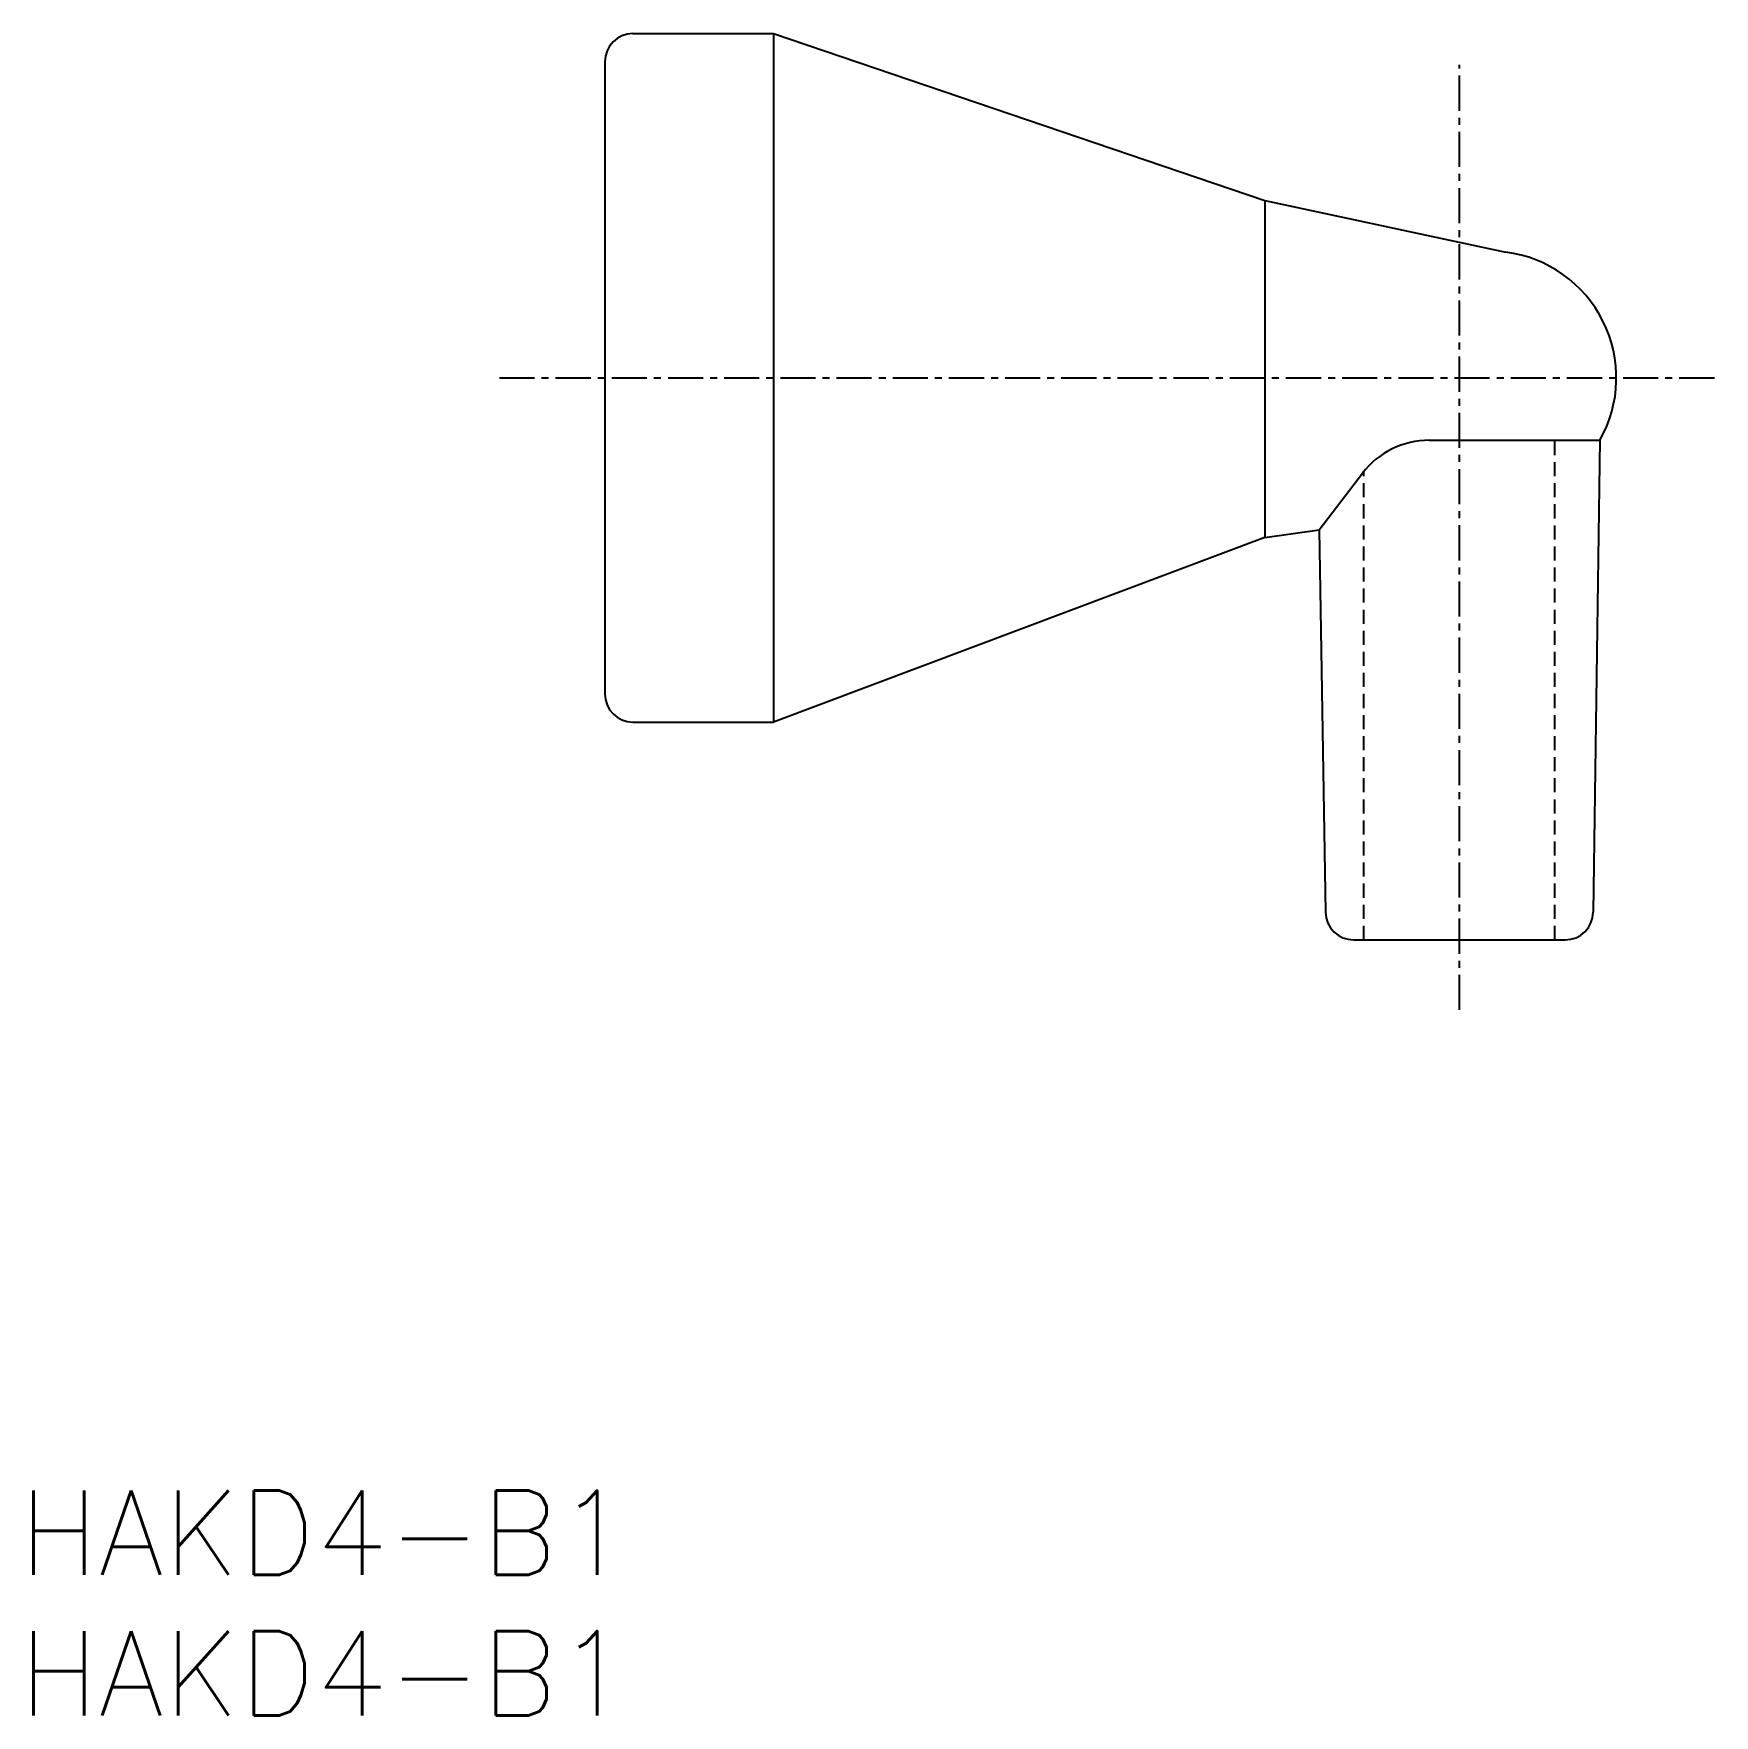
# Model space of a CAD drawing. Extents: x 0.5 to 60.3, y 0 to 59.8.
import ezdxf
from ezdxf.enums import TextEntityAlignment as Align

# ---------------------------------------------------------------- set-up
doc = ezdxf.new("R2010")
doc.units = 0
doc.linetypes.add('CENTER', pattern=[2, 1.25, -0.25, 0.25, -0.25])
doc.linetypes.add('DASHED', pattern=[0.75, 0.5, -0.25])
doc.layers.get('0').update_dxf_attribs({"linetype": 'CONTINUOUS'})
doc.layers.add('CENTER', color=1, linetype='CENTER')
doc.styles.get("Standard").update_dxf_attribs({"font": 'txt.shx', "bigfont": '@extfont2.shx'})

msp = doc.modelspace()

# ---------------------------------------------------------------- linework, layer by layer
at = {"color": 7, "linetype": 'CONTINUOUS'}
for p, q in [((21.848, 59.849), (26.848, 59.849)), ((26.848, 59.849), (26.848, 35.349)), ((26.848, 59.849), (44.348, 53.912)), ((20.848, 58.849), (20.848, 36.349)), ((44.348, 53.912), (44.348, 41.912)), ((44.348, 53.912), (52.923, 52.073)), ((50.198, 45.378), (56.274, 45.378)), ((56.274, 45.378), (56.038, 28.585)), ((46.274, 42.195), (47.82, 44.206)), ((44.348, 41.912), (26.848, 35.349)), ((44.348, 41.912), (46.274, 42.195)), ((46.274, 42.195), (46.507, 28.582)), ((21.848, 35.349), (26.848, 35.349)), ((47.507, 27.599), (55.038, 27.599))]:
    msp.add_line(p, q, dxfattribs=at)
at = {"color": 3, "linetype": 'DASHED'}
for p, q in [((54.674, 27.599), (54.674, 45.378)), ((47.874, 27.599), (47.874, 44.275))]:
    msp.add_line(p, q, dxfattribs=at)
at = {"color": 7, "linetype": 'CONTINUOUS'}
for centre, radius, start, end in [((21.848, 58.849), 1, 90, 180), ((52.348, 47.599), 4.511, 330.50193, 82.68047), ((50.198, 42.378), 3, 90, 142.46163), ((21.848, 36.349), 1, 180, 270), ((47.507, 28.599), 1, 180.98128, 270), ((55.038, 28.599), 1, 270, 359.19438)]:
    msp.add_arc(centre, radius, start, end, dxfattribs=at)
at = {"layer": 'CENTER', "color": 1, "linetype": 'CENTER'}
for p, q in [((51.274, 25.105), (51.274, 58.738)), ((17.098, 47.599), (60.348, 47.599))]:
    msp.add_line(p, q, dxfattribs=at)

# ---------------------------------------------------------------- texts
at = {"color": 7, "linetype": 'CONTINUOUS'}
for p in [(0, 6.5), (0, 1.5)]:
    msp.add_text('HAKD4-B1', height=3, dxfattribs=at).set_placement(p, align=Align.MIDDLE_LEFT)

doc.saveas('drawing.dxf')
